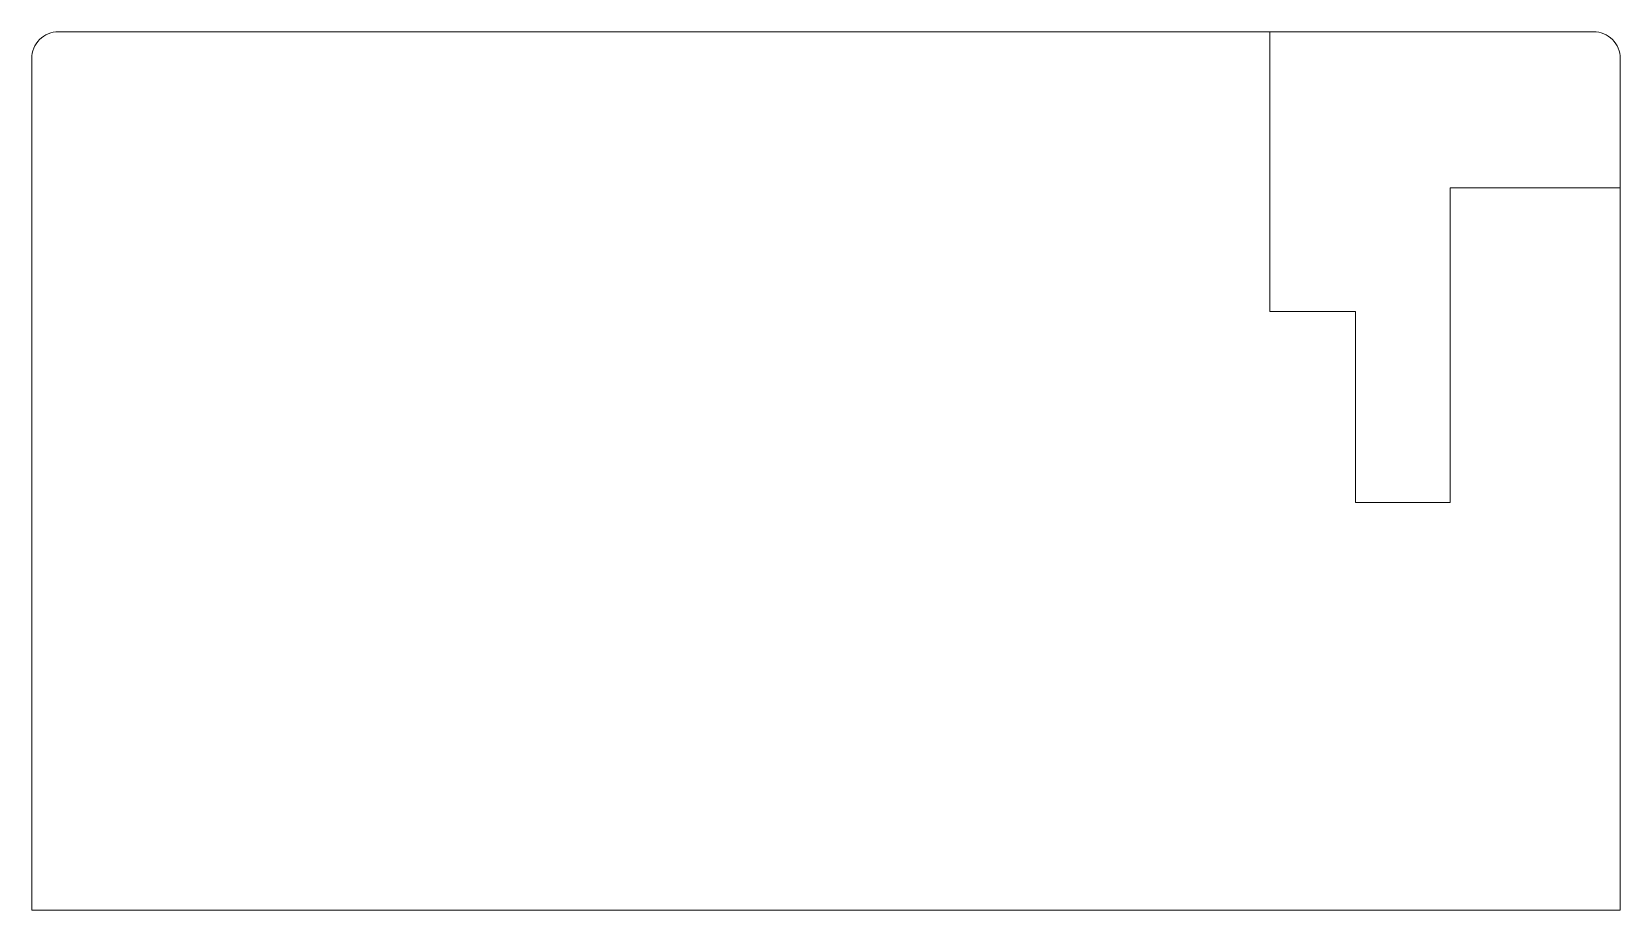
# Model space of a CAD drawing. Header units: millimetres. Extents: x 317 to 974, y 200 to 395.
# Drawn here: x 676.8 to 973.8, y 231.1 to 395.3 of the extents above; entities that cross this region are included whole.
import ezdxf

# ---------------------------------------------------------------- set-up
doc = ezdxf.new("R2010")
doc.units = ezdxf.units.MM
doc.header["$LTSCALE"] = 2
doc.layers.get('0').update_dxf_attribs({"lineweight": 18})

msp = doc.modelspace()

# ---------------------------------------------------------------- linework, layer by layer
for p, q in [((908.3, 395.25), (908.3, 380.56)), ((908.3, 380.56), (908.3, 342.95)), ((942, 366.1), (973.8, 366.1)), ((942, 366.1), (942, 307.31)), ((908.3, 342.95), (924.3, 342.95)), ((924.3, 307.31), (924.3, 342.95)), ((924.3, 307.31), (942, 307.31)), ((942, 307.31), (924.3, 307.31))]:
    msp.add_line(p, q)
msp.add_lwpolyline([(973.8, 231.09), (973.8, 390.25, 0.414214), (968.8, 395.25), (681.84, 395.25, 0.414214), (676.84, 390.25), (676.84, 231.09)], format="xyb", close=True)

doc.saveas('drawing.dxf')
